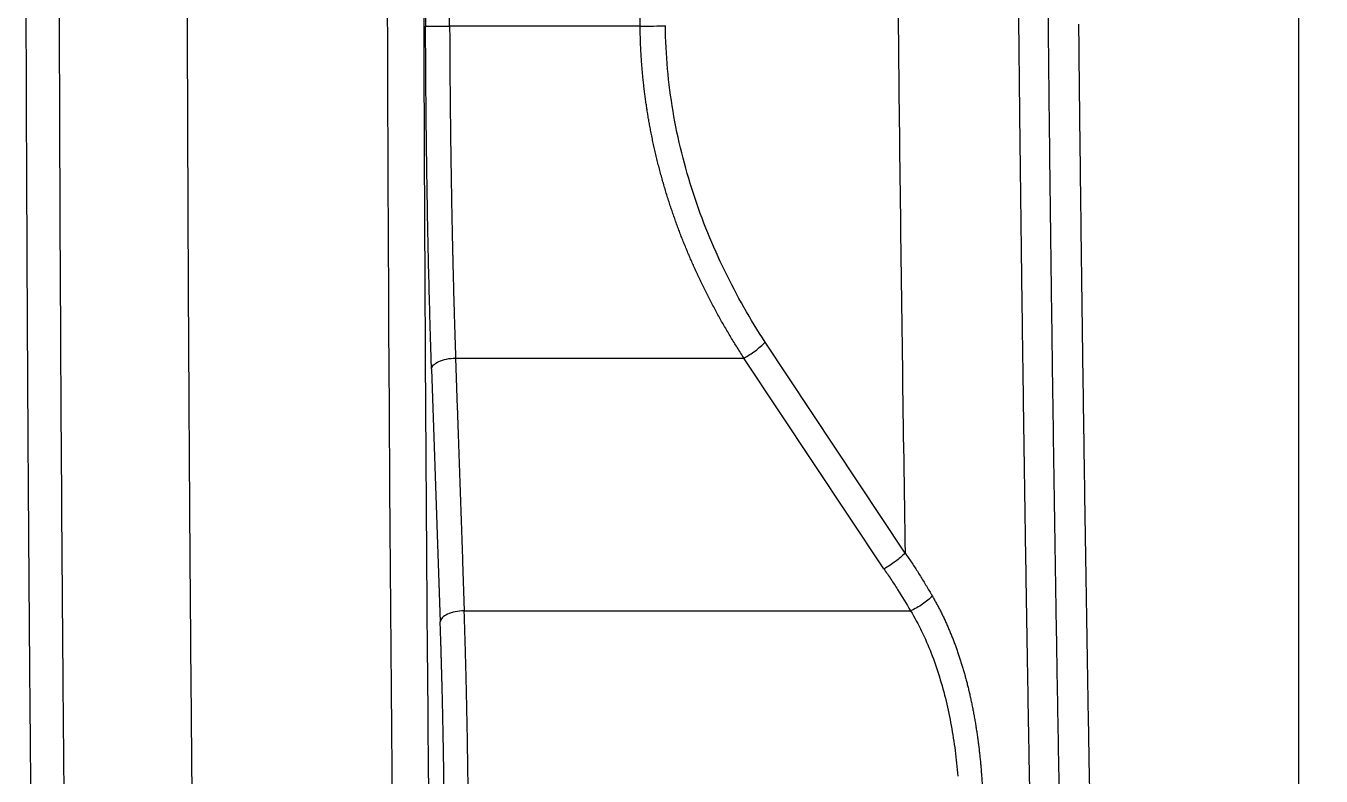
# Model space of a CAD drawing. Extents: x -50 to 28, y -10 to 124.
# Drawn here: x -50.46 to -42.84, y 31.01 to 35.42 of the extents above; entities that cross this region are included whole.
import ezdxf

# ---------------------------------------------------------------- set-up
doc = ezdxf.new("R2010")
doc.units = 0
doc.header["$MEASUREMENT"] = 0
doc.layers.add('GEOMETRY', color=2, linetype='Continuous', lineweight=25)

# ---------------------------------------------------------------- blocks, each defined once
blk = doc.blocks.new('2026 EXCURSION-ENTICE')
at = {"layer": 'GEOMETRY'}
for p, q in [((-31.4946, -40.9534), (-31.4946, -48.1822)), ((-35.3681, -43.5044), (-36.4888, -43.5044)), ((-33.8095, -46.6038), (-34.633, -45.3633)), ((-36.4539, -45.4566), (-34.7579, -45.4566)), ((-36.4539, -45.4567), (-36.444, -45.7505)), ((-33.9343, -46.6974), (-34.7579, -45.4567)), ((-36.5955, -45.5214), (-36.5447, -47.0087)), ((-36.4131, -46.6529), (-36.4031, -46.9437)), ((-36.4031, -46.9437), (-33.7773, -46.9437))]:
    blk.add_line(p, q, dxfattribs=at)
for points, knots in [([(-32.8783, -49.2672), (-32.8817, -49.0941), (-32.8885, -48.7487), (-32.8981, -48.2317), (-32.9073, -47.717), (-32.9161, -47.2046), (-32.9244, -46.6945), (-32.9322, -46.1866), (-32.9396, -45.681), (-32.9465, -45.1778), (-32.9529, -44.6767), (-32.9589, -44.178), (-32.9645, -43.6816), (-32.9696, -43.1874), (-32.9742, -42.6955), (-32.9784, -42.206), (-32.9821, -41.7186), (-32.9854, -41.2336), (-32.9882, -40.7509), (-32.9906, -40.2704), (-32.9925, -39.7922), (-32.9939, -39.3164), (-32.9949, -38.8427), (-32.9955, -38.3714), (-32.9954, -38.058), (-32.9954, -37.9016)], [0, 0, 0, 0, 0.045693, 0.091185, 0.136476, 0.181564, 0.226452, 0.271137, 0.315622, 0.359904, 0.403986, 0.447866, 0.491545, 0.535022, 0.578299, 0.621374, 0.664248, 0.70692, 0.749392, 0.791662, 0.833732, 0.8756, 0.917268, 0.958734, 1, 1, 1, 1]), ([(-38.7895, -38.9849), (-38.7895, -39.2584), (-38.7897, -39.5577), (-38.7899, -40.1971), (-38.7899, -40.5373), (-38.7897, -41.2504), (-38.7895, -41.6232), (-38.7885, -42.3948), (-38.7878, -42.7936), (-38.7856, -43.612), (-38.7842, -44.0316), (-38.7806, -44.8877), (-38.7783, -45.3242), (-38.773, -46.2108), (-38.7698, -46.6609), (-38.7625, -47.5721), (-38.7583, -48.0331), (-38.7487, -48.9639), (-38.7434, -49.4336), (-38.7314, -50.3799), (-38.7247, -50.8564), (-38.7027, -52.2937), (-38.6852, -53.2623), (-38.6436, -55.21), (-38.6195, -56.1888), (-38.5635, -58.1463), (-38.5315, -59.1254), (-38.4949, -60.0994)], [0, 0, 0, 0, 0.0625, 0.0625, 0.125, 0.125, 0.1875, 0.1875, 0.25, 0.25, 0.3125, 0.3125, 0.375, 0.375, 0.4375, 0.4375, 0.5, 0.5, 0.5625, 0.5625, 0.625, 0.625, 0.75, 0.75, 0.875, 0.875, 1, 1, 1, 1]), ([(-36.859, -38.9849), (-36.859, -39.0565), (-36.859, -39.1298), (-36.859, -39.2813), (-36.8591, -39.3593), (-36.8591, -39.5165), (-36.8591, -39.5952), (-36.8592, -39.7525), (-36.8592, -39.8312), (-36.8593, -40.2244), (-36.8593, -40.539), (-36.8591, -41.4829), (-36.8585, -42.1122), (-36.8546, -44), (-36.8491, -45.2587), (-36.8309, -47.7772), (-36.8182, -49.0371), (-36.7841, -51.5569), (-36.7627, -52.8167), (-36.7226, -54.7053), (-36.7079, -55.3347), (-36.6835, -56.2786), (-36.675, -56.5931), (-36.6572, -57.2223), (-36.6479, -57.5369), (-36.6284, -58.1644), (-36.6183, -58.4773), (-36.5972, -59.1018), (-36.5862, -59.4133), (-36.5632, -60.0359), (-36.5512, -60.347), (-36.5262, -60.9689), (-36.5131, -61.2797), (-36.4859, -61.9019), (-36.4716, -62.2136), (-36.4418, -62.8386), (-36.4262, -63.1519), (-36.3934, -63.7797), (-36.3763, -64.0941), (-36.3403, -64.7228), (-36.3214, -65.0371), (-36.2613, -65.9796), (-36.2169, -66.6075), (-36.1149, -67.8627), (-36.0573, -68.4903), (-35.991, -69.1173)], [0, 0, 0, 0, 0.007813, 0.007813, 0.015625, 0.015625, 0.023438, 0.023438, 0.03125, 0.03125, 0.0625, 0.0625, 0.125, 0.125, 0.25, 0.25, 0.375, 0.375, 0.5, 0.5, 0.5625, 0.5625, 0.59375, 0.59375, 0.625, 0.625, 0.65625, 0.65625, 0.6875, 0.6875, 0.71875, 0.71875, 0.75, 0.75, 0.78125, 0.78125, 0.8125, 0.8125, 0.84375, 0.84375, 0.875, 0.875, 0.9375, 0.9375, 1, 1, 1, 1]), ([(-19.8034, -75.3764), (-20.3196, -75.3589), (-20.8361, -75.3401), (-21.608, -75.31), (-21.8648, -75.2996), (-22.3776, -75.2781), (-22.6337, -75.2669), (-23.4014, -75.2323), (-23.9128, -75.2077), (-24.6827, -75.1677), (-24.9398, -75.1539), (-25.4546, -75.125), (-25.7123, -75.11), (-26.4855, -75.063), (-27.0008, -75.0288), (-28.0314, -74.9528), (-28.5466, -74.9109), (-29.3183, -74.8405), (-29.5753, -74.8158), (-29.9606, -74.7766), (-30.0889, -74.7632), (-30.2813, -74.7425), (-30.3615, -74.7338), (-30.4457, -74.7245), (-30.4657, -74.7222), (-30.4737, -74.7213), (-30.4777, -74.7209), (-30.49, -74.7195), (-30.4989, -74.7185), (-30.5161, -74.7166), (-30.524, -74.7157), (-30.5398, -74.7139), (-30.5477, -74.713), (-30.5713, -74.7104), (-30.5867, -74.7086), (-30.6322, -74.7035), (-30.6613, -74.7002), (-30.7179, -74.6936), (-30.7458, -74.6904), (-30.8043, -74.6836), (-30.8348, -74.68), (-30.882, -74.6745), (-30.8979, -74.6726), (-30.9301, -74.6688), (-30.9461, -74.6669), (-30.9935, -74.6612), (-31.024, -74.6575), (-31.0698, -74.6515), (-31.085, -74.6494), (-31.1159, -74.645), (-31.1316, -74.6427), (-31.1552, -74.6392), (-31.1632, -74.638), (-31.1792, -74.6355), (-31.1871, -74.6343), (-31.2107, -74.6305), (-31.2264, -74.6279), (-31.2735, -74.62), (-31.3048, -74.6144), (-31.5866, -74.5618), (-31.8334, -74.4972), (-32.3156, -74.3338), (-32.5511, -74.2347), (-33.0055, -74.0043), (-33.2245, -73.8728), (-33.6416, -73.5802), (-33.8397, -73.4189), (-34.2109, -73.07), (-34.3841, -72.8823), (-34.7019, -72.4841), (-34.8466, -72.2736), (-35.1047, -71.8343), (-35.2181, -71.6054), (-35.3628, -71.2518), (-35.4069, -71.1322), (-35.4865, -70.89), (-35.522, -70.7674), (-35.5841, -70.5202), (-35.6108, -70.3955), (-35.6385, -70.2387), (-35.6437, -70.2072), (-35.6512, -70.1601), (-35.6536, -70.1444), (-35.6583, -70.1134), (-35.6605, -70.0982), (-35.6668, -70.0532), (-35.6706, -70.0238), (-35.6762, -69.9791), (-35.678, -69.9641), (-35.6817, -69.9336), (-35.6835, -69.918), (-35.6863, -69.8943), (-35.6872, -69.8866), (-35.689, -69.8718), (-35.6898, -69.8646), (-35.6916, -69.8492), (-35.6926, -69.841), (-35.6945, -69.825), (-35.6954, -69.817), (-35.7001, -69.7768), (-35.7039, -69.7444), (-35.7115, -69.6788), (-35.7153, -69.6456), (-35.723, -69.5784), (-35.7268, -69.5444), (-35.7382, -69.4425), (-35.7457, -69.3749), (-35.7547, -69.2923), (-35.7565, -69.2758), (-35.7601, -69.2431), (-35.7618, -69.2267), (-35.7652, -69.1951), (-35.7669, -69.18), (-35.7701, -69.1497), (-35.7717, -69.1342), (-35.7768, -69.0863), (-35.7802, -69.0541), (-35.7869, -68.9899), (-35.797, -68.8937), (-35.8068, -68.7974), (-35.8261, -68.6048), (-35.8387, -68.4764), (-35.8998, -67.8343), (-35.9434, -67.3203), (-36.0224, -66.2916), (-36.0579, -65.7769), (-36.1066, -65.0042), (-36.1222, -64.7464), (-36.152, -64.2309), (-36.1663, -63.973), (-36.2076, -63.2001), (-36.2331, -62.6858), (-36.2805, -61.6622), (-36.3024, -61.1525), (-36.3332, -60.3871), (-36.3431, -60.1319), (-36.3622, -59.6212), (-36.3715, -59.3657), (-36.3893, -58.8539), (-36.3979, -58.5977), (-36.4146, -58.0841), (-36.4226, -57.8268), (-36.4382, -57.3111), (-36.4457, -57.0529), (-36.4602, -56.5366), (-36.4672, -56.2784), (-36.4873, -55.5038), (-36.4996, -54.9873), (-36.534, -53.4373), (-36.5532, -52.4035), (-36.5854, -50.3354), (-36.5984, -49.3011), (-36.6191, -47.233), (-36.6267, -46.1992), (-36.6376, -44.1323), (-36.6408, -43.0992), (-36.6428, -41.5493), (-36.6431, -41.0327), (-36.6431, -40.2577), (-36.643, -39.9994), (-36.6429, -39.6765), (-36.6429, -39.6119), (-36.6429, -39.4827), (-36.6428, -39.418), (-36.6428, -39.2899), (-36.6428, -39.2267), (-36.6428, -39.1036), (-36.6428, -39.0437), (-36.6428, -38.9849)], [0, 0, 0, 0, 0.03125, 0.03125, 0.046875, 0.046875, 0.0625, 0.0625, 0.09375, 0.09375, 0.109375, 0.109375, 0.125, 0.125, 0.15625, 0.15625, 0.1875, 0.1875, 0.203125, 0.203125, 0.210937, 0.210937, 0.214844, 0.21582, 0.216064, 0.216064, 0.216309, 0.216309, 0.216797, 0.216797, 0.217285, 0.217285, 0.217773, 0.217773, 0.21875, 0.21875, 0.220703, 0.220703, 0.222656, 0.222656, 0.224609, 0.224609, 0.225586, 0.225586, 0.226562, 0.226562, 0.228516, 0.228516, 0.229492, 0.229492, 0.230469, 0.230469, 0.230957, 0.230957, 0.231445, 0.231445, 0.232422, 0.232422, 0.234375, 0.234375, 0.25, 0.25, 0.265625, 0.265625, 0.28125, 0.28125, 0.296875, 0.296875, 0.3125, 0.3125, 0.328125, 0.328125, 0.34375, 0.34375, 0.351562, 0.351562, 0.359375, 0.359375, 0.367187, 0.367187, 0.369141, 0.369141, 0.370117, 0.370117, 0.371094, 0.371094, 0.373047, 0.373047, 0.374023, 0.374023, 0.375, 0.375, 0.375488, 0.375488, 0.375977, 0.375977, 0.376465, 0.376465, 0.376953, 0.376953, 0.378906, 0.378906, 0.380859, 0.380859, 0.382812, 0.382812, 0.386719, 0.386719, 0.387695, 0.387695, 0.388672, 0.388672, 0.389648, 0.389648, 0.390625, 0.390625, 0.392578, 0.392578, 0.394531, 0.398437, 0.398437, 0.40625, 0.40625, 0.4375, 0.4375, 0.46875, 0.46875, 0.484375, 0.484375, 0.5, 0.5, 0.53125, 0.53125, 0.5625, 0.5625, 0.578125, 0.578125, 0.59375, 0.59375, 0.609375, 0.609375, 0.625, 0.625, 0.640625, 0.640625, 0.65625, 0.65625, 0.6875, 0.6875, 0.75, 0.75, 0.8125, 0.8125, 0.875, 0.875, 0.9375, 0.9375, 0.96875, 0.96875, 0.984375, 0.984375, 0.988281, 0.988281, 0.992187, 0.992187, 0.996094, 0.996094, 1, 1, 1, 1]), ([(-36.6341, -38.9849), (-36.6341, -39.0281), (-36.6341, -39.0718), (-36.6341, -39.1608), (-36.6341, -39.2062), (-36.6341, -39.2752), (-36.6341, -39.2984), (-36.6341, -39.3334), (-36.6341, -39.3451), (-36.6341, -39.3686), (-36.6341, -39.3804), (-36.6341, -39.4147), (-36.6341, -39.4363), (-36.6342, -39.4703), (-36.6342, -39.482), (-36.6342, -39.5057), (-36.6342, -39.5175), (-36.6342, -39.7186), (-36.6343, -39.9079), (-36.6344, -40.4758), (-36.6344, -40.8544), (-36.6338, -41.9903), (-36.6326, -42.7475), (-36.6303, -43.5048)], [0, 0, 0, 0, 0.03125, 0.03125, 0.0625, 0.0625, 0.078125, 0.078125, 0.085938, 0.085938, 0.09375, 0.09375, 0.109375, 0.109375, 0.117188, 0.117188, 0.125, 0.125, 0.25, 0.25, 0.5, 0.5, 1, 1, 1, 1]), ([(-35.3681, -43.5044), (-35.3697, -43.351), (-35.3728, -43.0437), (-35.377, -42.5823), (-35.3808, -42.1197), (-35.3843, -41.656), (-35.3873, -41.1911), (-35.3891, -40.8807), (-35.3899, -40.7254)], [0, 0, 0, 0, 0.165621, 0.33166, 0.498117, 0.664993, 0.832287, 1, 1, 1, 1]), ([(-38.0363, -41.9032), (-38.036, -42.1127), (-38.0354, -42.5283), (-38.034, -43.1467), (-38.0322, -43.7549), (-38.03, -44.353), (-38.0274, -44.941), (-38.0253, -45.3295), (-38.0242, -45.5221)], [0, 0, 0, 0, 0.173677, 0.34455, 0.512618, 0.677883, 0.840343, 1, 1, 1, 1]), ([(-33.1473, -42.9666), (-33.1459, -43.1057), (-33.1432, -43.3846), (-33.1388, -43.8038), (-33.134, -44.2248), (-33.1289, -44.6478), (-33.1235, -45.0726), (-33.1196, -45.3565), (-33.1176, -45.4987)], [0, 0, 0, 0, 0.164804, 0.330353, 0.496647, 0.663686, 0.83147, 1, 1, 1, 1]), ([(-36.6303, -43.5048), (-36.6293, -43.5048), (-36.6249, -43.5048), (-36.6099, -43.5048), (-36.5993, -43.5047), (-36.5732, -43.5046), (-36.5579, -43.5046), (-36.5246, -43.5045), (-36.5067, -43.5044), (-36.4888, -43.5044)], [0, 0, 0, 0, 0.25, 0.25, 0.5, 0.5, 0.75, 0.75, 1, 1, 1, 1]), ([(-36.6272, -43.987), (-36.6274, -43.9727), (-36.6276, -43.9445), (-36.628, -43.9025), (-36.6283, -43.8615), (-36.6287, -43.8215), (-36.6289, -43.7825), (-36.6292, -43.7444), (-36.6294, -43.7073), (-36.6296, -43.6711), (-36.6298, -43.636), (-36.6299, -43.6018), (-36.6301, -43.5686), (-36.6302, -43.5364), (-36.6303, -43.5152), (-36.6303, -43.5048)], [0, 0, 0, 0, 0.0892278, 0.176405, 0.2615315, 0.3446072, 0.4256321, 0.5046062, 0.5815295, 0.6564019, 0.7292233, 0.7999939, 0.8687136, 0.9353822, 1, 1, 1, 1]), ([(-36.4888, -43.5044), (-36.4887, -43.5187), (-36.4886, -43.5475), (-36.4884, -43.5906), (-36.4882, -43.6337), (-36.4879, -43.6769), (-36.4877, -43.7201), (-36.4874, -43.7633), (-36.487, -43.8065), (-36.4867, -43.8497), (-36.4863, -43.893), (-36.4859, -43.9362), (-36.4855, -43.9795), (-36.485, -44.0227), (-36.4845, -44.066), (-36.484, -44.1092), (-36.4835, -44.1524), (-36.4829, -44.1956), (-36.4823, -44.2387), (-36.4817, -44.2819), (-36.4811, -44.3249), (-36.4804, -44.368), (-36.4797, -44.411), (-36.479, -44.4539), (-36.4782, -44.4968), (-36.4775, -44.5396), (-36.4767, -44.5824), (-36.4759, -44.6251), (-36.475, -44.6677), (-36.4741, -44.7102), (-36.4732, -44.7527), (-36.4723, -44.795), (-36.4713, -44.8373), (-36.4704, -44.8795), (-36.4694, -44.9215), (-36.4683, -44.9635), (-36.4673, -45.0053), (-36.4662, -45.0471), (-36.4651, -45.0887), (-36.4639, -45.1301), (-36.4628, -45.1715), (-36.4616, -45.2126), (-36.4603, -45.2537), (-36.4591, -45.2946), (-36.4578, -45.3354), (-36.4565, -45.3759), (-36.4552, -45.4164), (-36.4543, -45.4432), (-36.4539, -45.4566)], [0, 0, 0, 0, 0.0212484, 0.0425185, 0.0638104, 0.0851239, 0.1064592, 0.1278162, 0.1491949, 0.1705954, 0.1920176, 0.2134616, 0.2349274, 0.2564149, 0.2779242, 0.2994553, 0.3210082, 0.342583, 0.3641795, 0.3857978, 0.407438, 0.4291, 0.4507839, 0.4724896, 0.4942171, 0.5159666, 0.5377379, 0.559531, 0.5813461, 0.6031831, 0.6250419, 0.6469227, 0.6688254, 0.69075, 0.7126965, 0.7346649, 0.7566553, 0.7786677, 0.800702, 0.8227583, 0.8448365, 0.8669368, 0.889059, 0.9112032, 0.9333694, 0.9555576, 0.9777678, 1, 1, 1, 1]), ([(-35.3681, -43.5044), (-35.3414, -43.5041), (-35.3146, -43.5038), (-35.2641, -43.5033), (-35.2402, -43.5031), (-35.2191, -43.5028)], [0, 0, 0, 0, 0.5, 0.5, 1, 1, 1, 1]), ([(-35.3631, -43.6562), (-35.3636, -43.6461), (-35.3647, -43.6258), (-35.366, -43.5955), (-35.367, -43.5651), (-35.3677, -43.5347), (-35.368, -43.5145), (-35.3681, -43.5044)], [0, 0, 0, 0, 0.200246, 0.400352, 0.600336, 0.800213, 1, 1, 1, 1]), ([(-32.7892, -43.4919), (-32.7876, -43.6482), (-32.7842, -43.9616), (-32.7787, -44.4328), (-32.7728, -44.906), (-32.7665, -45.3815), (-32.7598, -45.8591), (-32.7526, -46.3389), (-32.7451, -46.8208), (-32.7371, -47.305), (-32.7288, -47.7912), (-32.72, -48.2796), (-32.7108, -48.7702), (-32.7043, -49.098), (-32.7011, -49.2623)], [0, 0, 0, 0, 0.081268, 0.162911, 0.244929, 0.327323, 0.410093, 0.493238, 0.576759, 0.660655, 0.744928, 0.829576, 0.9146, 1, 1, 1, 1]), ([(-35.3513, -43.8087), (-35.3523, -43.7985), (-35.3542, -43.7782), (-35.3569, -43.7477), (-35.3592, -43.7172), (-35.3613, -43.6867), (-35.3625, -43.6664), (-35.3631, -43.6562)], [0, 0, 0, 0, 0.200405, 0.400591, 0.600575, 0.800373, 1, 1, 1, 1]), ([(-35.3327, -43.9605), (-35.3342, -43.9504), (-35.337, -43.9302), (-35.341, -43.8998), (-35.3447, -43.8694), (-35.3482, -43.8391), (-35.3502, -43.8188), (-35.3513, -43.8087)], [0, 0, 0, 0, 0.200587, 0.400866, 0.60085, 0.800556, 1, 1, 1, 1]), ([(-35.3081, -44.1079), (-35.3099, -44.0981), (-35.3136, -44.0785), (-35.3188, -44.049), (-35.3237, -44.0195), (-35.3284, -43.99), (-35.3313, -43.9703), (-35.3327, -43.9605)], [0, 0, 0, 0, 0.200751, 0.401113, 0.601098, 0.800723, 1, 1, 1, 1]), ([(-36.6198, -44.5405), (-36.62, -44.5269), (-36.6205, -44.4999), (-36.6212, -44.4596), (-36.6218, -44.4199), (-36.6224, -44.3807), (-36.623, -44.342), (-36.6235, -44.3039), (-36.624, -44.2664), (-36.6245, -44.2294), (-36.625, -44.193), (-36.6254, -44.1573), (-36.6258, -44.1221), (-36.6262, -44.0874), (-36.6266, -44.0534), (-36.6269, -44.02), (-36.6271, -43.9979), (-36.6272, -43.987)], [0, 0, 0, 0, 0.07461, 0.148086, 0.220427, 0.291633, 0.361704, 0.430641, 0.498443, 0.56511, 0.630642, 0.695039, 0.758301, 0.820428, 0.88142, 0.941278, 1, 1, 1, 1]), ([(-35.1955, -44.5463), (-35.1991, -44.5351), (-35.2063, -44.5128), (-35.2166, -44.4792), (-35.2267, -44.4456), (-35.2364, -44.412), (-35.2457, -44.3783), (-35.2547, -44.3446), (-35.2634, -44.3109), (-35.2717, -44.2771), (-35.2797, -44.2433), (-35.2873, -44.2095), (-35.2946, -44.1757), (-35.3016, -44.1418), (-35.3059, -44.1192), (-35.3081, -44.1079)], [0, 0, 0, 0, 0.078381, 0.156495, 0.234348, 0.311948, 0.3893, 0.466412, 0.543289, 0.619938, 0.696365, 0.772579, 0.848584, 0.924389, 1, 1, 1, 1]), ([(-35.1082, -44.7859), (-35.1122, -44.7759), (-35.1201, -44.7561), (-35.1317, -44.7262), (-35.1431, -44.6963), (-35.1541, -44.6664), (-35.1649, -44.6364), (-35.1754, -44.6064), (-35.1856, -44.5764), (-35.1922, -44.5563), (-35.1955, -44.5463)], [0, 0, 0, 0, 0.126595, 0.25272, 0.378382, 0.503587, 0.628344, 0.75266, 0.876543, 1, 1, 1, 1]), ([(-35.0315, -44.9627), (-35.036, -44.9529), (-35.045, -44.9334), (-35.0582, -44.904), (-35.0711, -44.8745), (-35.0838, -44.845), (-35.0961, -44.8155), (-35.1042, -44.7957), (-35.1082, -44.7859)], [0, 0, 0, 0, 0.168328, 0.335979, 0.502963, 0.669289, 0.834965, 1, 1, 1, 1]), ([(-34.7579, -45.4566), (-34.7645, -45.4464), (-34.7776, -45.4261), (-34.7969, -45.3954), (-34.8159, -45.3647), (-34.8346, -45.3339), (-34.8529, -45.303), (-34.8709, -45.2721), (-34.8886, -45.2411), (-34.906, -45.21), (-34.923, -45.1789), (-34.9397, -45.1477), (-34.9561, -45.1164), (-34.9721, -45.0851), (-34.9879, -45.0538), (-34.9982, -45.0328), (-35.0033, -45.0223)], [0, 0, 0, 0, 0.0738, 0.147222, 0.220269, 0.292944, 0.36525, 0.437191, 0.508771, 0.579992, 0.650859, 0.721375, 0.791543, 0.861367, 0.930852, 1, 1, 1, 1]), ([(-36.5953, -45.5214), (-36.5957, -45.5094), (-36.5965, -45.485), (-36.5977, -45.4474), (-36.5989, -45.4084), (-36.6002, -45.3679), (-36.6014, -45.3258), (-36.6027, -45.2822), (-36.604, -45.2371), (-36.6053, -45.1903), (-36.6066, -45.142), (-36.6079, -45.0921), (-36.6088, -45.0581), (-36.6092, -45.0409)], [0, 0, 0, 0, 0.076824, 0.156465, 0.238923, 0.324198, 0.412289, 0.503198, 0.596923, 0.693466, 0.792826, 0.895004, 1, 1, 1, 1]), ([(-34.7579, -45.4567), (-34.7347, -45.4445), (-34.7116, -45.4298), (-34.6688, -45.3978), (-34.6492, -45.3805), (-34.6329, -45.3633)], [0, 0, 0, 0, 0.5, 0.5, 1, 1, 1, 1]), ([(-36.5955, -45.5214), (-36.5947, -45.5133), (-36.5904, -45.5051), (-36.5755, -45.49), (-36.5649, -45.483), (-36.5388, -45.471), (-36.5234, -45.4662), (-36.4899, -45.4592), (-36.4719, -45.4572), (-36.4539, -45.4567)], [0, 0, 0, 0, 0.25, 0.25, 0.5, 0.5, 0.75, 0.75, 1, 1, 1, 1]), ([(-38.0242, -45.5221), (-38.0232, -45.7037), (-38.021, -46.0652), (-38.0173, -46.6053), (-38.0132, -47.1408), (-38.0086, -47.6717), (-38.0037, -48.1982), (-37.9984, -48.72), (-37.9926, -49.2374), (-37.9865, -49.7502), (-37.9799, -50.2584), (-37.973, -50.7621), (-37.9657, -51.2612), (-37.9579, -51.7559), (-37.9497, -52.2459), (-37.9412, -52.7314), (-37.9323, -53.2124), (-37.9259, -53.5315), (-37.9228, -53.6903)], [0, 0, 0, 0, 0.066669, 0.132781, 0.198338, 0.263338, 0.327783, 0.391672, 0.455005, 0.517782, 0.580004, 0.64167, 0.70278, 0.763335, 0.823334, 0.882778, 0.941667, 1, 1, 1, 1]), ([(-33.1176, -45.4987), (-33.1157, -45.6387), (-33.1117, -45.9194), (-33.1054, -46.3418), (-33.101, -46.6241), (-33.0987, -46.7657)], [0, 0, 0, 0, 0.331401, 0.664734, 1, 1, 1, 1]), ([(-38.9717, -45.6742), (-38.9706, -45.8456), (-38.9686, -46.1799), (-38.9651, -46.6683), (-38.9616, -47.1296), (-38.9579, -47.562), (-38.9543, -47.9638), (-38.9507, -48.3336), (-38.9472, -48.6702), (-38.944, -48.9726), (-38.9409, -49.2399), (-38.9382, -49.4714), (-38.9365, -49.6137), (-38.9357, -49.6788)], [0, 0, 0, 0, 0.128359, 0.250489, 0.365845, 0.473954, 0.574409, 0.666858, 0.751, 0.826581, 0.893388, 0.951243, 1, 1, 1, 1]), ([(-36.444, -45.7505), (-36.4389, -45.9015), (-36.4288, -46.2024), (-36.4183, -46.5032), (-36.4131, -46.6529)], [0, 0, 0, 0, 0.502166, 1, 1, 1, 1]), ([(-33.8094, -46.6038), (-33.8257, -46.6211), (-33.8452, -46.6384), (-33.888, -46.6704), (-33.9111, -46.6851), (-33.9343, -46.6974)], [0, 0, 0, 0, 0.5, 0.5, 1, 1, 1, 1]), ([(-33.8094, -46.6038), (-33.8034, -46.6125), (-33.7912, -46.6301), (-33.7731, -46.6568), (-33.7551, -46.684), (-33.7372, -46.7117), (-33.7194, -46.74), (-33.7017, -46.7687), (-33.684, -46.7979), (-33.6664, -46.8276), (-33.6549, -46.8477), (-33.6491, -46.8578)], [0, 0, 0, 0, 0.105636, 0.212632, 0.320992, 0.43072, 0.54182, 0.654295, 0.768148, 0.883382, 1, 1, 1, 1]), ([(-33.9343, -46.6974), (-33.9204, -46.7171), (-33.9066, -46.7372), (-33.8795, -46.7777), (-33.8662, -46.7981), (-33.827, -46.8598), (-33.8017, -46.9015), (-33.7773, -46.9437)], [0, 0, 0, 0, 0.25, 0.25, 0.5, 0.5, 1, 1, 1, 1]), ([(-33.0987, -46.7657), (-33.0962, -46.9227), (-33.0913, -47.2234), (-33.084, -47.6543), (-33.0791, -47.9282), (-33.0768, -48.0585)], [0, 0, 0, 0, 0.364322, 0.697656, 1, 1, 1, 1]), ([(-33.6491, -46.8578), (-33.6647, -46.874), (-33.6845, -46.8902), (-33.7286, -46.9198), (-33.753, -46.9331), (-33.7773, -46.9437)], [0, 0, 0, 0, 0.5, 0.5, 1, 1, 1, 1]), ([(-33.6491, -46.8578), (-33.645, -46.8649), (-33.6368, -46.8791), (-33.6248, -46.9007), (-33.6131, -46.9225), (-33.6017, -46.9446), (-33.5905, -46.9669), (-33.5797, -46.9895), (-33.5691, -47.0124), (-33.5588, -47.0355), (-33.5487, -47.0589), (-33.5389, -47.0825), (-33.5294, -47.1064), (-33.5232, -47.1225), (-33.5202, -47.1306)], [0, 0, 0, 0, 0.082579, 0.165249, 0.248024, 0.330918, 0.413944, 0.497116, 0.580448, 0.663953, 0.747647, 0.831543, 0.915656, 1, 1, 1, 1]), ([(-36.4031, -46.9437), (-36.4211, -46.9442), (-36.4391, -46.9462), (-36.4726, -46.9532), (-36.488, -46.9581), (-36.5141, -46.9701), (-36.5247, -46.9771), (-36.5396, -46.9923), (-36.5439, -47.0005), (-36.5447, -47.0087)], [0, 0, 0, 0, 0.25, 0.25, 0.5, 0.5, 0.75, 0.75, 1, 1, 1, 1]), ([(-36.5363, -47.2658), (-36.5365, -47.2568), (-36.5371, -47.2384), (-36.5379, -47.2108), (-36.5387, -47.1829), (-36.5396, -47.1546), (-36.5405, -47.126), (-36.5414, -47.097), (-36.5424, -47.0678), (-36.5434, -47.0383), (-36.5441, -47.0186), (-36.5444, -47.0087)], [0, 0, 0, 0, 0.1037262, 0.2092976, 0.3167148, 0.425978, 0.5370877, 0.6500443, 0.7648482, 0.8815, 1, 1, 1, 1]), ([(-36.3787, -48.1151), (-36.3788, -48.1053), (-36.379, -48.0857), (-36.3793, -48.0563), (-36.3796, -48.0269), (-36.3799, -47.9974), (-36.3802, -47.9679), (-36.3806, -47.9383), (-36.3809, -47.9087), (-36.3813, -47.8791), (-36.3817, -47.8495), (-36.3822, -47.8198), (-36.3826, -47.7902), (-36.3831, -47.7605), (-36.3835, -47.7308), (-36.384, -47.7011), (-36.3845, -47.6715), (-36.3851, -47.6418), (-36.3856, -47.6121), (-36.3862, -47.5825), (-36.3868, -47.5529), (-36.3874, -47.5233), (-36.388, -47.4937), (-36.3886, -47.4642), (-36.3893, -47.4347), (-36.3899, -47.4052), (-36.3906, -47.3758), (-36.3913, -47.3465), (-36.3921, -47.3172), (-36.3928, -47.288), (-36.3936, -47.2588), (-36.3943, -47.2297), (-36.3951, -47.2007), (-36.3959, -47.1717), (-36.3968, -47.1429), (-36.3976, -47.1141), (-36.3985, -47.0855), (-36.3994, -47.0569), (-36.4003, -47.0284), (-36.4012, -47.0001), (-36.4021, -46.9718), (-36.4027, -46.9531), (-36.4031, -46.9438)], [0, 0, 0, 0, 0.0241358, 0.0483158, 0.0725401, 0.0968086, 0.1211213, 0.1454783, 0.1698796, 0.1943251, 0.2188149, 0.2433489, 0.2679273, 0.29255, 0.3172169, 0.3419282, 0.3666838, 0.3914837, 0.416328, 0.4412166, 0.4661496, 0.4911269, 0.5161486, 0.5412147, 0.5663251, 0.59148, 0.6166792, 0.6419228, 0.6672109, 0.6925433, 0.7179202, 0.7433415, 0.7688073, 0.7943175, 0.8198722, 0.8454713, 0.8711149, 0.8968029, 0.9225354, 0.9483125, 0.974134, 1, 1, 1, 1]), ([(-33.5202, -47.1306), (-33.5172, -47.1385), (-33.5113, -47.1543), (-33.5028, -47.1783), (-33.4945, -47.2024), (-33.4865, -47.2267), (-33.4787, -47.2513), (-33.4712, -47.276), (-33.4639, -47.3008), (-33.4569, -47.3259), (-33.4501, -47.3512), (-33.4435, -47.3766), (-33.4372, -47.4023), (-33.4331, -47.4195), (-33.4311, -47.4281)], [0, 0, 0, 0, 0.082806, 0.165662, 0.24858, 0.331575, 0.414661, 0.497852, 0.581162, 0.664605, 0.748196, 0.831949, 0.915879, 1, 1, 1, 1]), ([(-36.5296, -47.5317), (-36.5298, -47.5212), (-36.5303, -47.5003), (-36.531, -47.4693), (-36.5317, -47.4388), (-36.5325, -47.4088), (-36.5332, -47.3793), (-36.534, -47.3502), (-36.5347, -47.3217), (-36.5355, -47.2936), (-36.536, -47.275), (-36.5363, -47.2658)], [0, 0, 0, 0, 0.11663, 0.231879, 0.345748, 0.458238, 0.569348, 0.679079, 0.787431, 0.894405, 1, 1, 1, 1]), ([(-33.4311, -47.4281), (-33.429, -47.4374), (-33.4248, -47.4559), (-33.4188, -47.4838), (-33.413, -47.5119), (-33.4075, -47.5401), (-33.4023, -47.5685), (-33.3973, -47.597), (-33.3926, -47.6256), (-33.3882, -47.6544), (-33.384, -47.6834), (-33.38, -47.7124), (-33.3775, -47.7319), (-33.3763, -47.7416)], [0, 0, 0, 0, 0.090588, 0.181186, 0.271812, 0.362483, 0.453218, 0.544036, 0.634954, 0.725991, 0.817166, 0.908496, 1, 1, 1, 1]), ([(-33.3763, -47.7416), (-33.3752, -47.7513), (-33.3728, -47.7706), (-33.3696, -47.7997), (-33.3667, -47.8288), (-33.364, -47.858), (-33.3615, -47.8873), (-33.3593, -47.9165), (-33.3573, -47.9459), (-33.3555, -47.9752), (-33.354, -48.0046), (-33.3527, -48.0341), (-33.3521, -48.0538), (-33.3517, -48.0636)], [0, 0, 0, 0, 0.091027, 0.181975, 0.272864, 0.36371, 0.454532, 0.545349, 0.636179, 0.72704, 0.817952, 0.908932, 1, 1, 1, 1]), ([(-36.5206, -48.083), (-36.5207, -48.0734), (-36.5209, -48.0536), (-36.5212, -48.023), (-36.5216, -47.9908), (-36.5221, -47.9569), (-36.5225, -47.9213), (-36.5231, -47.8841), (-36.5236, -47.8453), (-36.5241, -47.8189), (-36.5243, -47.8054)], [0, 0, 0, 0, 0.103664, 0.213425, 0.329282, 0.451235, 0.579284, 0.713428, 0.853667, 1, 1, 1, 1])]:
    blk.add_open_spline(points, degree=3, knots=knots, dxfattribs=at)
for points in [[(-36.4888, -43.5044), (-36.4902, -43.0301), (-36.4912, -42.5559), (-36.4919, -42.0816)], [(-33.8617, -42.2242), (-33.8558, -42.9518), (-33.8485, -43.6794), (-33.8398, -44.4071)], [(-38.9816, -43.4016), (-38.9795, -44.1152), (-38.9764, -44.8757), (-38.9717, -45.6742)], [(-35.1745, -44.0045), (-35.2023, -43.8393), (-35.2175, -43.6711), (-35.2192, -43.5028)], [(-35.0548, -44.489), (-35.1062, -44.3318), (-35.1466, -44.1697), (-35.1745, -44.0045)], [(-33.8398, -44.4071), (-33.831, -45.1393), (-33.8209, -45.8716), (-33.8094, -46.6038)], [(-34.8702, -44.9441), (-34.9412, -44.7982), (-35.0035, -44.6461), (-35.0548, -44.489)], [(-36.6092, -45.0409), (-36.6133, -44.8773), (-36.6168, -44.7101), (-36.6198, -44.5405)], [(-34.6329, -45.3633), (-34.7195, -45.2299), (-34.7993, -45.0901), (-34.8702, -44.9441)], [(-35.0033, -45.0223), (-35.0127, -45.0025), (-35.0221, -44.9826), (-35.0315, -44.9627)], [(-33.7773, -46.9437), (-33.7306, -47.0216), (-33.6904, -47.105), (-33.6562, -47.1923)], [(-33.6562, -47.1923), (-33.6206, -47.2831), (-33.5916, -47.3781), (-33.5682, -47.4759)], [(-36.5243, -47.8054), (-36.5258, -47.7132), (-36.5275, -47.6218), (-36.5296, -47.5317)], [(-33.5682, -47.4759), (-33.5568, -47.5232), (-33.5468, -47.5711), (-33.538, -47.6195)], [(-33.538, -47.6195), (-33.5292, -47.668), (-33.5217, -47.717), (-33.5153, -47.7663)], [(-33.5153, -47.7663), (-33.509, -47.816), (-33.5038, -47.866), (-33.4998, -47.9162)]]:
    blk.add_open_spline(points, degree=3, dxfattribs=at)

msp = doc.modelspace()

# ---------------------------------------------------------------- block references
msp.add_blockref('2026 EXCURSION-ENTICE', (-11.4819, 78.9272))

doc.saveas('drawing.dxf')
